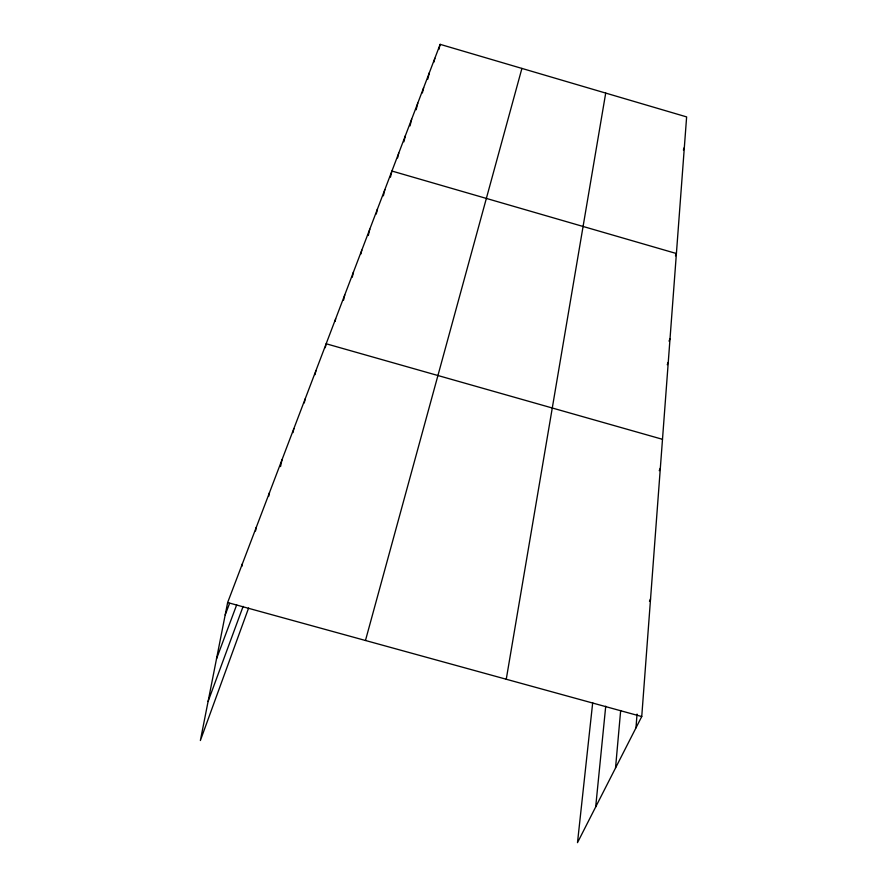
<?xml version="1.0" encoding="UTF-8"?>
<svg xmlns="http://www.w3.org/2000/svg" width="887" height="887" viewBox="0 0 887 887"><rect width="100%" height="100%" fill="white"/><g stroke="black" fill="none" stroke-linecap="round" stroke-linejoin="round"><path stroke-width="1.33" d="M592.693 702.737L577.492 842.65L641.744 716.541L686.627 116.907L440.152 44.35L227.637 602.55L200.373 740.523L248.615 608.027M635.968 727.872L637.043 714.09M615.534 767.965L620.667 710.531M595.687 806.926L605.732 706.185M506.255 679.242L605.71 93.08M241.863 566.338L242.362 563.855M255.534 530.98L256.299 527.277M268.706 496.321L269.482 492.64M280.547 466.562L281.988 459.788M292.987 432.623L293.863 428.587M304.285 402.931L305.161 398.928M315.029 374.658L315.916 370.688M325.274 347.704L326.161 343.768L662.489 439.309M335.064 321.427L335.663 318.81M343.568 300.116L344.744 294.95M352.261 277.221L353.447 272.098M360.898 254.015L361.785 250.201M368.305 235.487L369.779 229.201M376.288 214.011L377.452 209.033M383.372 195.827L384.836 189.663M390.468 177.145L391.921 171.036L676.404 253.527L675.473 255.844M397.587 157.941L398.751 153.107M403.884 141.831L405.326 135.844M410.038 125.876L411.657 119.213M416.158 109.777L417.766 103.169M422.378 92.924L423.653 87.691M427.756 79.22L429.341 72.745M433.898 62.157L434.841 58.309M438.899 49.428L440.152 44.35M365.466 640.492L521.911 68.41M208.09 701.473L243.127 606.375M216.506 658.853L236.685 604.834M225.187 614.957L229.589 603.337M683.389 150.036L684.332 147.552M669.02 341.151L670.018 338.756M667.246 364.723L668.255 362.306M659.229 470.687L660.327 468.214M649.461 601.22L650.537 598.958M227.637 602.55L641.744 716.541"/></g></svg>
